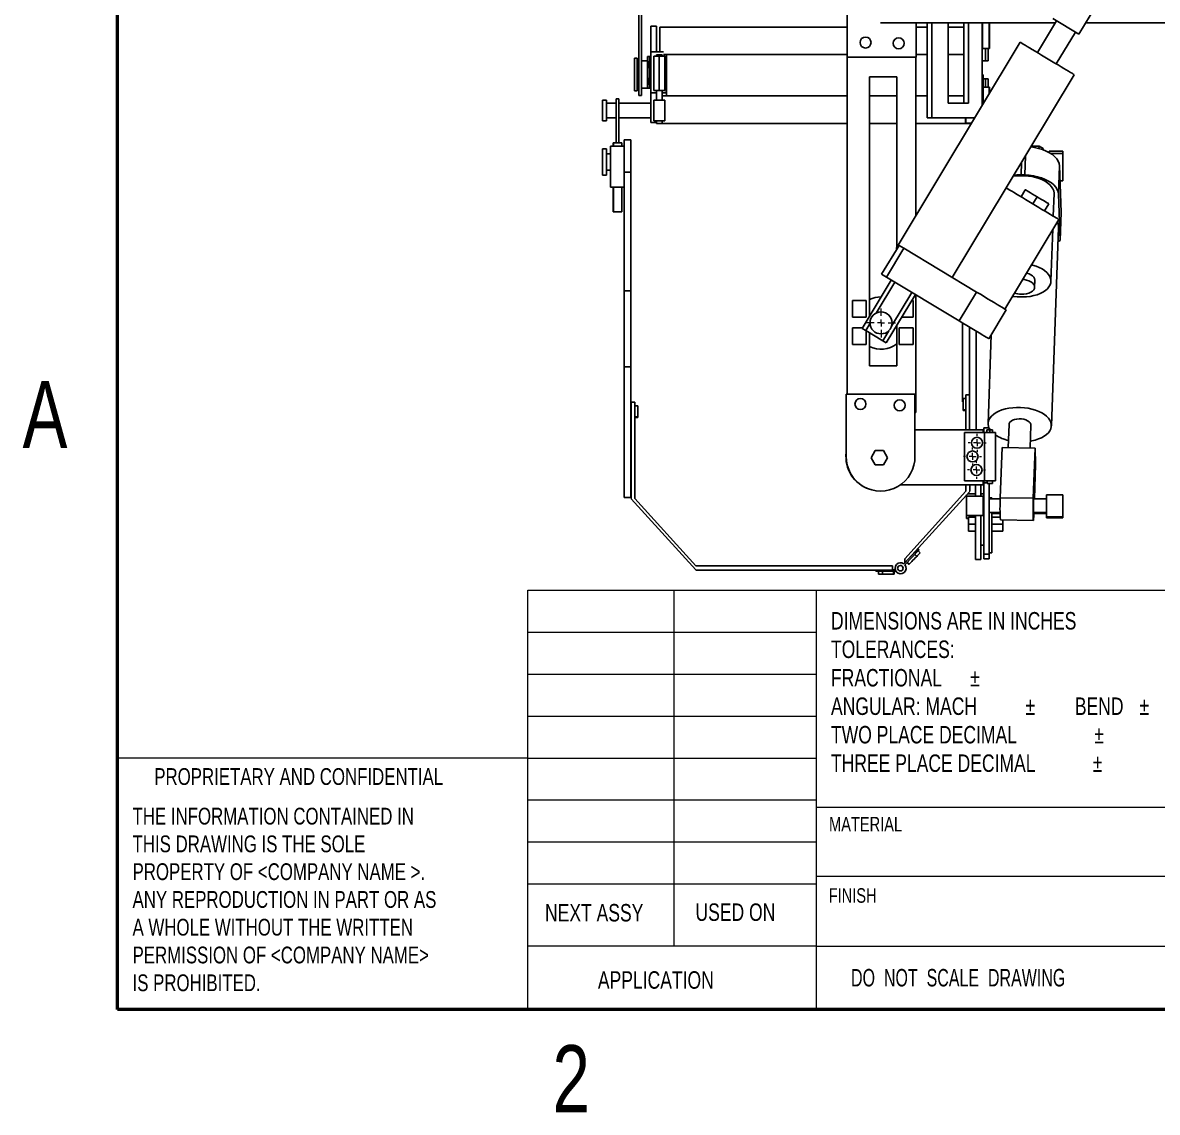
# Model space of a CAD drawing. Header units: inches. Extents: x 0.1 to 8.4, y 0.1 to 10.9.
# Drawn here: x 0.161 to 4.219, y 0.133 to 4.031 of the extents above; entities that cross this region are included whole.
import ezdxf

# ---------------------------------------------------------------- set-up
doc = ezdxf.new("R2010")
doc.units = ezdxf.units.IN
doc.header["$MEASUREMENT"] = 0
doc.styles.add('SLDTEXTSTYLE0', font='TXT', dxfattribs={"width": 0.75})
doc.styles.add('SLDTEXTSTYLE2', font='TXT', dxfattribs={"width": 0.684783})

# ---------------------------------------------------------------- blocks, each defined once
blk = doc.blocks.new('SW_NOTE_0')
at = {"color": 0, "linetype": 'Continuous', "lineweight": 0, "char_height": 0.06, "attachment_point": 1, "style": 'SLDTEXTSTYLE0'}
for s, insert in [('THE INFORMATION CONTAINED IN', (0, 0.0773)), ('THIS DRAWING IS THE SOLE', (0, -0.022)), ('PROPERTY OF <COMPANY NAME >.', (0, -0.1214)), ('ANY REPRODUCTION IN PART OR AS', (0, -0.2208)), ('A WHOLE WITHOUT THE WRITTEN', (0, -0.3201)), ('PERMISSION OF <COMPANY NAME>', (0, -0.4195)), ('IS PROHIBITED.', (0, -0.5189))]:
    blk.add_mtext(s, dxfattribs=dict(at, insert=insert))
blk = doc.blocks.new('SW_NOTE_1')
at = {"color": 0, "linetype": 'Continuous', "lineweight": 0, "char_height": 0.0625, "attachment_point": 1, "style": 'SLDTEXTSTYLE0'}
for s, insert in [('DIMENSIONS ARE IN INCHES', (0, 0.0806)), ('TOLERANCES:', (0, -0.0213)), ('FRACTIONAL', (0, -0.1232)), ('%%p', (0.4977, -0.1232)), ('ANGULAR: MACH', (0, -0.225)), ('%%p', (0.6956, -0.225)), ('BEND', (0.8723, -0.225)), ('%%p', (1.1037, -0.225)), ('TWO PLACE DECIMAL', (0, -0.3269)), ('%%p', (0.9418, -0.3269)), ('THREE PLACE DECIMAL', (0, -0.4288)), ('%%p', (0.9363, -0.4288))]:
    blk.add_mtext(s, dxfattribs=dict(at, insert=insert))
blk = doc.blocks.new('SW_CENTERMARKSYMBOL_1')
at = {"color": 0, "linetype": 'Continuous', "lineweight": 0}
for p, q in [((-0.025, 0), (-0.0322, 0)), ((0, 0), (-0.0125, 0)), ((0, 0.025), (0, 0.0322)), ((0, 0), (0, 0.0125)), ((0, 0), (0, -0.0125)), ((0, 0), (0.0125, 0)), ((0.025, 0), (0.0322, 0)), ((0, -0.025), (0, -0.0322))]:
    blk.add_line(p, q, dxfattribs=at)
blk = doc.blocks.new('SW_CENTERMARKSYMBOL_2')
at = {"color": 0, "linetype": 'Continuous', "lineweight": 0}
for p, q in [((-0.025, 0), (-0.0322, 0)), ((0, 0), (-0.0125, 0)), ((0, 0.025), (0, 0.0322)), ((0, 0), (0, 0.0125)), ((0, 0), (0, -0.0125)), ((0, 0), (0.0125, 0)), ((0.025, 0), (0.0322, 0)), ((0, -0.025), (0, -0.0322))]:
    blk.add_line(p, q, dxfattribs=at)
blk = doc.blocks.new('SW_CENTERMARKSYMBOL_3')
at = {"color": 0, "linetype": 'Continuous', "lineweight": 0}
for p, q in [((-0.025, 0), (-0.0322, 0)), ((0, 0), (-0.0125, 0)), ((0, 0.025), (0, 0.0322)), ((0, 0), (0, 0.0125)), ((0, 0), (0, -0.0125)), ((0, 0), (0.0125, 0)), ((0.025, 0), (0.0322, 0)), ((0, -0.025), (0, -0.0322))]:
    blk.add_line(p, q, dxfattribs=at)
blk = doc.blocks.new('SW_CENTERMARKSYMBOL_4')
at = {"color": 0, "linetype": 'Continuous', "lineweight": 0}
for p, q in [((0, 0.025), (0, 0.0519)), ((-0.025, 0), (-0.0519, 0)), ((0, 0), (-0.0125, 0)), ((0, 0), (0, 0.0125)), ((0, 0), (0, -0.0125)), ((0, 0), (0.0125, 0)), ((0.025, 0), (0.0519, 0)), ((0, -0.025), (0, -0.0519))]:
    blk.add_line(p, q, dxfattribs=at)

msp = doc.modelspace()

# ---------------------------------------------------------------- linework, layer by layer
at = {"color": 7, "linetype": 'Continuous', "lineweight": 50}
for p, q in [((0.5, 0.5), (0.5, 10.5)), ((8, 0.5), (0.5, 0.5))]:
    msp.add_line(p, q, dxfattribs=at)
at = {"color": 7, "linetype": 'Continuous', "lineweight": 25}
for p, q in [((2.3639, 3.77), (2.3639, 4.3359)), ((2.3738, 3.77), (2.3738, 4.3359)), ((3.9384, 3.9898), (4.0487, 4.1735)), ((3.1101, 4.1227), (3.1101, 3.9076)), ((2.4077, 4.018), (2.4077, 3.9263)), ((2.4077, 4.018), (2.4274, 4.018)), ((2.4274, 4.018), (2.4274, 3.9263)), ((3.2292, 4.0307), (3.8543, 4.0307)), ((3.3562, 3.9076), (3.3562, 4.0307)), ((3.3955, 4.0307), (3.3955, 3.6907)), ((3.4123, 4.0307), (3.4123, 3.6907)), ((3.4714, 3.7428), (3.4714, 4.0307)), ((3.5269, 4.0307), (3.5269, 3.7428)), ((3.5436, 4.0307), (3.5436, 3.7428)), ((3.5927, 3.7363), (3.5927, 4.0307)), ((3.6179, 3.9383), (3.6179, 4.0307)), ((3.6187, 3.9383), (3.6187, 4.0307)), ((3.8586, 4.0377), (3.7901, 3.9238)), ((3.9384, 3.9898), (3.8456, 4.0456)), ((3.963, 4.0307), (4.927, 4.0307)), ((2.4391, 3.9263), (2.4391, 4.0146)), ((2.4391, 4.0146), (3.1101, 4.0146)), ((3.1091, 4.0137), (3.1091, 2.7012)), ((3.1101, 4.0137), (3.1091, 4.0137)), ((3.3562, 4.0146), (3.3955, 4.0146)), ((3.4714, 4.0146), (3.5269, 4.0146)), ((3.8576, 3.8833), (3.9261, 3.9972)), ((3.7279, 3.9612), (3.2843, 3.223)), ((3.5932, 3.9383), (3.5927, 3.9383)), ((3.6179, 3.9383), (3.5932, 3.9383)), ((3.6038, 3.894), (3.6038, 3.9383)), ((3.6137, 3.894), (3.6137, 3.9383)), ((3.6187, 3.9383), (3.6179, 3.9383)), ((2.3492, 3.9039), (2.3492, 3.7871)), ((2.3492, 3.9039), (2.359, 3.9039)), ((2.359, 3.9039), (2.359, 3.7871)), ((2.3957, 3.9096), (2.3957, 3.7964)), ((2.4073, 3.9096), (2.3957, 3.9096)), ((2.4028, 3.9093), (2.4028, 3.7961)), ((2.4028, 3.9093), (2.4073, 3.9093)), ((2.4056, 3.9093), (2.4056, 3.9096)), ((2.4073, 3.7793), (2.4073, 3.9263)), ((2.4073, 3.9263), (2.4529, 3.9263)), ((2.4177, 3.9113), (2.4177, 3.7882)), ((2.4374, 3.9113), (2.4177, 3.9113)), ((2.4282, 3.9162), (2.4282, 3.9113)), ((2.438, 3.9162), (2.4282, 3.9162)), ((2.4571, 3.9113), (2.4374, 3.9113)), ((2.4374, 3.7882), (2.4374, 3.9113)), ((2.4478, 3.9162), (2.438, 3.9162)), ((2.4478, 3.9113), (2.4478, 3.9162)), ((3.1091, 3.9167), (2.4529, 3.9167)), ((2.4571, 3.7882), (2.4571, 3.9113)), ((2.4619, 3.7793), (2.4619, 3.9167)), ((2.4638, 3.9167), (2.4638, 3.7691)), ((3.1101, 3.9076), (3.3562, 3.9076)), ((3.3552, 3.341), (3.3552, 3.9076)), ((3.3955, 3.9167), (3.3562, 3.9167)), ((3.5269, 3.9167), (3.4714, 3.9167)), ((2.359, 3.8948), (2.3639, 3.8948)), ((2.3738, 3.8948), (2.3957, 3.8948)), ((2.4028, 3.8902), (2.3979, 3.8902)), ((2.3979, 3.8902), (2.3979, 3.8804)), ((2.3979, 3.8804), (2.3979, 3.8706)), ((2.3979, 3.8706), (2.4028, 3.8706)), ((3.6038, 3.894), (3.5927, 3.894)), ((3.6137, 3.894), (3.6038, 3.894)), ((2.4028, 3.8306), (2.3979, 3.8306)), ((2.3979, 3.8306), (2.3979, 3.8208)), ((2.3979, 3.8208), (2.3979, 3.8109)), ((3.1891, 3.8371), (3.1891, 2.9801)), ((3.2875, 3.8371), (3.1891, 3.8371)), ((3.2875, 3.2283), (3.2875, 3.8371)), ((3.5927, 3.8437), (3.5958, 3.8437)), ((3.5958, 3.7415), (3.5958, 3.8437)), ((3.6038, 3.8301), (3.5958, 3.8301)), ((3.6038, 3.8301), (3.6038, 3.8005)), ((3.6137, 3.8301), (3.6038, 3.8301)), ((3.6137, 3.8301), (3.6137, 3.8005)), ((3.6786, 3.4397), (3.9219, 3.8446)), ((2.3492, 3.7871), (2.359, 3.7871)), ((2.359, 3.7964), (2.3639, 3.7964)), ((2.3738, 3.7964), (2.3957, 3.7964)), ((2.4028, 3.7964), (2.3957, 3.7964)), ((2.3979, 3.8109), (2.4028, 3.8109)), ((2.4028, 3.7961), (2.4073, 3.7961)), ((2.4073, 3.7793), (2.4282, 3.7793)), ((2.4077, 3.7793), (2.4077, 3.6735)), ((2.4374, 3.7882), (2.4177, 3.7882)), ((2.4274, 3.7793), (2.4274, 3.7538)), ((2.4282, 3.7882), (2.4282, 3.7538)), ((2.4571, 3.7882), (2.4374, 3.7882)), ((2.4478, 3.7538), (2.4478, 3.7882)), ((2.4478, 3.7793), (2.4619, 3.7793)), ((3.6179, 3.8005), (3.5958, 3.8005)), ((3.6179, 3.7781), (3.6179, 3.8005)), ((3.6187, 3.8005), (3.6179, 3.8005)), ((3.6187, 3.7796), (3.6187, 3.8005)), ((2.2339, 3.7533), (2.2339, 3.6795)), ((2.2339, 3.7533), (2.2487, 3.7533)), ((2.2487, 3.7533), (2.2487, 3.6795)), ((2.2487, 3.7423), (2.2831, 3.7423)), ((2.2831, 3.7581), (2.2831, 3.6005)), ((2.2831, 3.7581), (2.2929, 3.7581)), ((2.2929, 3.7581), (2.2929, 3.6005)), ((2.2929, 3.7423), (2.4077, 3.7423)), ((2.3639, 3.77), (2.3738, 3.77)), ((2.4178, 3.7538), (2.4178, 3.68)), ((2.4571, 3.7538), (2.4178, 3.7538)), ((2.4478, 3.7691), (3.1091, 3.7691)), ((2.4571, 3.68), (2.4571, 3.7538)), ((3.1891, 3.7691), (3.2875, 3.7691)), ((3.3552, 3.7691), (3.3955, 3.7691)), ((3.4714, 3.7691), (3.5269, 3.7691)), ((3.5436, 3.7428), (3.4714, 3.7428)), ((2.2339, 3.6795), (2.2487, 3.6795)), ((2.2487, 3.6903), (2.2831, 3.6903)), ((2.2929, 3.6903), (2.4077, 3.6903)), ((2.4077, 3.6735), (2.4274, 3.6735)), ((2.4571, 3.68), (2.4178, 3.68)), ((2.4274, 3.68), (2.4274, 3.6735)), ((2.4282, 3.68), (2.4282, 3.6701)), ((2.438, 3.6701), (2.4282, 3.6701)), ((2.4478, 3.6701), (2.438, 3.6701)), ((2.4478, 3.6701), (2.4478, 3.68)), ((2.4478, 3.6701), (3.1091, 3.6701)), ((3.1891, 3.6701), (3.2875, 3.6701)), ((3.3552, 3.6701), (3.5341, 3.6701)), ((3.4123, 3.6907), (3.3955, 3.6907)), ((3.4123, 3.6907), (3.5653, 3.6907)), ((3.5326, 3.6907), (3.5326, 3.6716)), ((3.5326, 3.6716), (3.5343, 3.6716)), ((3.5341, 3.6701), (3.5341, 3.6716)), ((3.553, 3.6701), (3.5341, 3.6701)), ((3.5343, 3.6907), (3.5343, 3.6716)), ((3.5343, 3.6716), (3.5539, 3.6716)), ((3.5547, 3.6907), (3.5558, 3.6906)), ((3.5558, 3.6906), (3.5644, 3.6906)), ((2.3114, 3.6121), (2.336, 3.6121)), ((2.3114, 3.4963), (2.3114, 3.6121)), ((2.336, 3.6121), (2.336, 3.4963)), ((2.2339, 3.5789), (2.2339, 3.4854)), ((2.2339, 3.5789), (2.2487, 3.5789)), ((2.2487, 3.5789), (2.2487, 3.4854)), ((2.2632, 3.5895), (2.2632, 3.562)), ((2.2636, 3.5895), (2.2632, 3.5895)), ((2.3114, 3.5895), (2.2636, 3.5895)), ((2.2636, 3.5895), (2.2636, 3.4418)), ((2.2738, 3.6005), (2.2727, 3.6005)), ((2.2727, 3.6005), (2.2727, 3.5895)), ((2.3033, 3.6005), (2.2738, 3.6005)), ((2.2738, 3.6005), (2.2738, 3.5895)), ((2.3033, 3.5895), (2.3033, 3.6005)), ((3.7686, 3.5895), (3.796, 3.589)), ((3.7957, 3.5805), (3.796, 3.589)), ((3.796, 3.589), (3.811, 3.5808)), ((3.811, 3.5808), (3.8108, 3.5757)), ((3.811, 3.5808), (3.8112, 3.5756)), ((3.8321, 3.566), (3.8321, 3.5716)), ((3.8813, 3.5716), (3.8321, 3.5716)), ((3.8813, 3.563), (3.8813, 3.5716)), ((2.2487, 3.562), (2.2636, 3.562)), ((3.7451, 3.4866), (3.7475, 3.5544)), ((3.8813, 3.563), (3.8372, 3.563)), ((3.8813, 3.4646), (3.8813, 3.563)), ((2.2487, 3.503), (2.2636, 3.503)), ((2.2632, 3.503), (2.2632, 3.4418)), ((2.336, 3.4963), (2.3114, 3.4963)), ((2.3114, 3.0709), (2.3114, 3.4963)), ((2.336, 3.0709), (2.336, 3.4963)), ((3.7315, 3.4868), (3.7331, 3.5304)), ((3.8659, 3.4171), (3.8695, 3.5182)), ((3.8748, 3.3526), (3.8695, 3.5182)), ((2.2339, 3.4854), (2.2487, 3.4854)), ((3.7451, 3.4866), (3.7315, 3.4868)), ((3.8712, 3.4646), (3.8813, 3.4646)), ((2.2636, 3.4418), (2.2632, 3.4418)), ((2.3114, 3.4418), (2.2636, 3.4418)), ((2.2727, 3.4418), (2.2727, 3.3544)), ((2.2738, 3.4418), (2.2738, 3.3544)), ((2.3033, 3.3544), (2.3033, 3.4418)), ((3.6781, 3.44), (3.4855, 3.1194)), ((3.7466, 3.4333), (3.7314, 3.408)), ((3.8466, 3.3387), (3.8495, 3.4191)), ((3.8712, 3.2515), (3.8659, 3.4171)), ((3.7736, 3.3826), (3.7888, 3.4079)), ((3.8157, 3.3573), (3.831, 3.3826)), ((2.2738, 3.3544), (2.2727, 3.3544)), ((2.3033, 3.3544), (2.2738, 3.3544)), ((3.8712, 3.2515), (3.8748, 3.3526)), ((3.6736, 3.0064), (3.8662, 3.327)), ((3.8382, 3.1055), (3.8449, 3.2916)), ((3.8399, 2.5886), (3.8655, 3.2983)), ((3.8637, 3.2475), (3.8712, 3.2515)), ((3.2329, 3.1305), (3.295, 3.2339)), ((3.3118, 3.2237), (3.2497, 3.1204)), ((3.295, 3.2339), (3.3118, 3.2237)), ((3.3118, 3.2237), (3.5725, 3.0671)), ((3.2497, 3.1204), (3.2329, 3.1305)), ((3.1631, 2.937), (3.2671, 3.11)), ((3.2797, 3.1024), (3.2134, 2.992)), ((3.2497, 3.1204), (3.5104, 2.9638)), ((3.7811, 3.1101), (3.7802, 3.0853)), ((3.7802, 3.0843), (3.7811, 3.1091)), ((3.7811, 3.1091), (3.7811, 3.1101)), ((2.336, 3.0709), (2.3114, 3.0709)), ((2.3114, 2.8001), (2.3114, 3.0709)), ((2.336, 2.8001), (2.336, 3.0709)), ((3.3535, 3.058), (3.2496, 2.8851)), ((3.2687, 2.9455), (3.3409, 3.0656)), ((3.3552, 2.6357), (3.3552, 3.057)), ((3.5725, 3.0671), (3.5104, 2.9638)), ((3.1288, 3.0363), (3.178, 3.0363)), ((3.1288, 3.0363), (3.1288, 2.9773)), ((3.178, 3.0363), (3.178, 2.9773)), ((3.3454, 3.0363), (3.3405, 3.0363)), ((3.3454, 3.0363), (3.3454, 2.9773)), ((3.6788, 3.0032), (3.6167, 2.8999)), ((3.1288, 2.9773), (3.178, 2.9773)), ((3.305, 2.9773), (3.3454, 2.9773)), ((3.1288, 2.939), (3.1643, 2.939)), ((3.1288, 2.939), (3.1288, 2.8799)), ((3.1758, 2.9294), (3.1631, 2.937)), ((3.1916, 2.9558), (3.1758, 2.9294)), ((3.237, 2.8927), (3.1758, 2.9294)), ((3.178, 2.9281), (3.178, 2.8799)), ((3.237, 2.8927), (3.2586, 2.9287)), ((3.2875, 2.8037), (3.2875, 2.9481)), ((3.2961, 2.939), (3.2961, 2.8799)), ((3.3454, 2.939), (3.2961, 2.939)), ((3.3454, 2.939), (3.3454, 2.8799)), ((3.522, 2.6742), (3.522, 2.9568)), ((3.5466, 2.5747), (3.5466, 2.942)), ((3.5712, 2.5747), (3.5712, 2.9272)), ((3.1891, 2.9214), (3.1891, 2.8037)), ((3.2496, 2.8851), (3.237, 2.8927)), ((3.6251, 2.9138), (3.6137, 2.5967)), ((3.1288, 2.8799), (3.178, 2.8799)), ((3.2961, 2.8799), (3.3454, 2.8799)), ((3.1891, 2.8037), (3.2875, 2.8037)), ((2.336, 2.8001), (2.3114, 2.8001)), ((2.3114, 2.8001), (2.3114, 2.3326)), ((2.336, 2.8001), (2.336, 2.3326)), ((3.1062, 2.7012), (3.1062, 2.4797)), ((3.3522, 2.7012), (3.1062, 2.7012)), ((3.3522, 2.4797), (3.3522, 2.7012)), ((3.524, 2.6463), (3.524, 2.6857)), ((3.5338, 2.6857), (3.524, 2.6857)), ((3.5338, 2.6992), (3.5466, 2.6992)), ((3.5338, 2.5747), (3.5338, 2.6992)), ((2.3367, 2.6736), (2.3367, 2.3291)), ((2.3507, 2.6736), (2.3367, 2.6736)), ((2.3507, 2.3291), (2.3507, 2.6736)), ((2.3507, 2.6601), (2.3605, 2.6601)), ((2.3605, 2.6207), (2.3605, 2.6601)), ((3.522, 2.6742), (3.524, 2.6742)), ((3.524, 2.6463), (3.5338, 2.6463)), ((3.524, 2.6434), (3.524, 2.6463)), ((3.524, 2.6434), (3.5338, 2.6434)), ((2.3507, 2.6207), (2.3605, 2.6207)), ((2.3507, 2.6178), (2.3605, 2.6178)), ((2.3605, 2.6178), (2.3605, 2.6207)), ((3.3522, 2.6357), (3.3552, 2.6357)), ((3.3522, 2.5747), (3.5961, 2.5747)), ((3.5291, 2.5644), (3.5291, 2.3921)), ((3.6029, 2.5644), (3.5291, 2.5644)), ((3.5961, 2.5747), (3.5961, 2.5644)), ((3.5979, 2.5813), (3.6176, 2.5813)), ((3.5979, 2.5644), (3.5979, 2.5813)), ((3.601, 2.3921), (3.601, 2.5642)), ((3.601, 2.5642), (3.6398, 2.5642)), ((3.6029, 2.5642), (3.6029, 2.5644)), ((3.6096, 2.574), (3.6096, 2.5642)), ((3.6096, 2.574), (3.6195, 2.574)), ((3.6176, 2.574), (3.6176, 2.5813)), ((3.6195, 2.574), (3.6293, 2.574)), ((3.6195, 2.5642), (3.6195, 2.574)), ((3.6293, 2.5642), (3.6293, 2.574)), ((3.6398, 2.392), (3.6398, 2.5642)), ((3.6885, 2.5934), (3.6855, 2.5104)), ((3.7642, 2.5092), (3.7671, 2.5906)), ((3.1951, 2.4741), (3.2099, 2.4997)), ((3.2099, 2.4997), (3.2394, 2.4997)), ((3.2394, 2.4997), (3.2542, 2.4741)), ((3.3522, 2.4797), (3.3522, 2.4797)), ((3.6573, 2.3311), (3.6638, 2.5108)), ((3.6638, 2.5108), (3.7818, 2.5089)), ((3.7818, 2.5089), (3.7754, 2.3292)), ((3.7818, 2.5089), (3.7837, 2.4499)), ((3.2099, 2.4485), (3.1951, 2.4741)), ((3.2394, 2.4485), (3.2099, 2.4485)), ((3.2542, 2.4741), (3.2394, 2.4485)), ((3.7837, 2.4499), (3.7793, 2.3271)), ((3.5961, 2.3779), (3.301, 2.3779)), ((3.5338, 2.3547), (3.316, 2.1132)), ((3.5291, 2.3921), (3.601, 2.3921)), ((3.5338, 2.3547), (3.5338, 2.3779)), ((3.5478, 2.3532), (3.5462, 2.3547)), ((3.5478, 2.3547), (3.5462, 2.3547)), ((3.5478, 2.3779), (3.5478, 2.3547)), ((3.5684, 2.3779), (3.5684, 2.3369)), ((3.5881, 2.3779), (3.5881, 2.3369)), ((3.5961, 2.3921), (3.5961, 2.3779)), ((3.5979, 2.3845), (3.5979, 2.3921)), ((3.5979, 2.1296), (3.5979, 2.3845)), ((3.5979, 2.3845), (3.6099, 2.3845)), ((3.6004, 2.3921), (3.6004, 2.392)), ((3.6004, 2.392), (3.6398, 2.392)), ((3.6099, 2.392), (3.6099, 2.3821)), ((3.6099, 2.3821), (3.6197, 2.3821)), ((3.6176, 2.1296), (3.6176, 2.3821)), ((3.6197, 2.3821), (3.6296, 2.3821)), ((3.6296, 2.3821), (3.6296, 2.392)), ((2.3114, 2.3326), (2.336, 2.3326)), ((2.3367, 2.3276), (2.3383, 2.3291)), ((2.3367, 2.3291), (2.3383, 2.3291)), ((2.3367, 2.3276), (2.5685, 2.0728)), ((2.3507, 2.3291), (2.5685, 2.0875)), ((3.5478, 2.3532), (3.316, 2.0984)), ((3.5368, 2.3369), (3.5368, 2.3411)), ((3.5958, 2.3369), (3.5368, 2.3369)), ((3.5368, 2.268), (3.5368, 2.3369)), ((3.5684, 2.345), (3.5403, 2.345)), ((3.5979, 2.345), (3.5881, 2.345)), ((3.5958, 2.268), (3.5958, 2.3369)), ((3.5979, 2.3271), (3.5958, 2.3271)), ((3.6275, 2.3312), (3.6176, 2.3312)), ((3.6572, 2.3271), (3.6176, 2.3271)), ((3.6275, 2.3312), (3.6275, 2.3271)), ((3.6573, 2.3311), (3.7754, 2.3292)), ((3.8222, 2.3271), (3.7768, 2.3271)), ((3.8813, 2.3418), (3.8222, 2.3418)), ((3.8222, 2.2631), (3.8222, 2.3418)), ((3.8813, 2.2631), (3.8813, 2.3418)), ((3.5958, 2.2779), (3.5979, 2.2779)), ((3.6176, 2.2779), (3.6565, 2.2779)), ((3.6275, 2.2779), (3.6275, 2.2328)), ((3.6275, 2.2749), (3.6566, 2.2749)), ((3.776, 2.2779), (3.8222, 2.2779)), ((3.7775, 2.2779), (3.7772, 2.2703)), ((3.7774, 2.2749), (3.8222, 2.2749)), ((3.5368, 2.268), (3.5958, 2.268)), ((3.5368, 2.2564), (3.5368, 2.268)), ((3.5368, 2.2564), (3.5438, 2.2564)), ((3.5438, 2.2623), (3.5438, 2.2367)), ((3.5684, 2.2623), (3.5438, 2.2623)), ((3.5438, 2.2367), (3.5438, 2.2111)), ((3.5684, 2.2367), (3.5438, 2.2367)), ((3.5684, 2.268), (3.5684, 2.1099)), ((3.5881, 2.268), (3.5881, 2.1099)), ((3.6567, 2.2623), (3.6275, 2.2623)), ((3.6668, 2.2367), (3.6275, 2.2367)), ((3.6275, 2.2328), (3.6275, 2.1343)), ((3.6576, 2.252), (3.7756, 2.2502)), ((3.6668, 2.2519), (3.6668, 2.2367)), ((3.6668, 2.2367), (3.6668, 2.2111)), ((3.8222, 2.2631), (3.8813, 2.2631)), ((3.8222, 2.259), (3.8222, 2.2631)), ((3.8222, 2.259), (3.8813, 2.259)), ((3.8813, 2.259), (3.8813, 2.2631)), ((3.5684, 2.2111), (3.5438, 2.2111)), ((3.6668, 2.2111), (3.6275, 2.2111)), ((3.5881, 2.1618), (3.5979, 2.1618)), ((3.3668, 2.1444), (3.3156, 2.0914)), ((3.316, 2.0984), (3.316, 2.1132)), ((3.3633, 2.1478), (3.3232, 2.1063)), ((3.3585, 2.1216), (3.3514, 2.1284)), ((3.3703, 2.1338), (3.3632, 2.1407)), ((3.3668, 2.1444), (3.3633, 2.1478)), ((3.5979, 2.1296), (3.6176, 2.1296)), ((3.5979, 2.1123), (3.5979, 2.1296)), ((3.5979, 2.1123), (3.6176, 2.1123)), ((3.6176, 2.1343), (3.6275, 2.1343)), ((3.6176, 2.1123), (3.6176, 2.1296)), ((3.2722, 2.0875), (2.5685, 2.0875)), ((2.5685, 2.0727), (3.2722, 2.0727)), ((3.2127, 2.0727), (3.2127, 2.068)), ((3.2722, 2.0727), (3.2722, 2.0875)), ((3.2722, 2.0729), (3.2816, 2.0729)), ((3.316, 2.0989), (3.3121, 2.0948)), ((3.3234, 2.0994), (3.3305, 2.0926)), ((3.3241, 2.1001), (3.3311, 2.0933)), ((3.3311, 2.0933), (3.3305, 2.0926)), ((3.5684, 2.1099), (3.5881, 2.1099)), ((3.2127, 2.068), (3.284, 2.068)), ((3.2218, 2.068), (3.2218, 2.0582)), ((3.2362, 2.0582), (3.2218, 2.0582)), ((3.2362, 2.068), (3.2362, 2.0582)), ((3.2755, 2.0582), (3.2362, 2.0582)), ((3.2755, 2.068), (3.2755, 2.0582)), ((3.2773, 2.0582), (3.2755, 2.0582)), ((3.2773, 2.068), (3.2773, 2.0582))]:
    msp.add_line(p, q, dxfattribs=at)
at = {"color": 8, "linetype": 'Continuous', "lineweight": 25}
msp.add_line((3.5932, 3.9383), (3.5932, 4.0307), dxfattribs=at)
at = {"color": 7, "linetype": 'Continuous', "lineweight": 18}
for p, q in [((1.9675, 0.5), (1.9675, 2)), ((1.9675, 2), (3, 2)), ((2.4892, 2), (2.4892, 0.7274)), ((3, 0.5), (3, 2)), ((3, 2), (8, 2)), ((1.9675, 1.85), (3, 1.85)), ((1.9675, 1.7), (3, 1.7)), ((1.9675, 1.55), (3, 1.55)), ((1.9675, 1.4), (0.5, 1.4)), ((1.9675, 1.4), (3, 1.4)), ((1.9675, 1.25), (3, 1.25)), ((4.317, 1.2226), (3, 1.2226)), ((1.9675, 1.1), (3, 1.1)), ((3, 0.9774), (4.317, 0.9774)), ((1.9675, 0.95), (3, 0.95)), ((3, 0.7274), (1.9675, 0.7274)), ((3, 0.7274), (4.317, 0.7274))]:
    msp.add_line(p, q, dxfattribs=at)
at = {"color": 7, "linetype": 'Continuous', "lineweight": 25, "flags": 128}
for points in [[(3.7279, 3.9612), (3.7286, 3.9608), (3.7309, 3.9595), (3.7345, 3.9573), (3.7396, 3.9542), (3.7459, 3.9504), (3.7535, 3.9458), (3.7622, 3.9406), (3.7718, 3.9348), (3.7823, 3.9285), (3.7934, 3.9219), (3.805, 3.9149), (3.8169, 3.9078), (3.8289, 3.9005), (3.8409, 3.8933), (3.8526, 3.8863), (3.8639, 3.8795), (3.8746, 3.8731), (3.8845, 3.8671), (3.8935, 3.8617), (3.9015, 3.8569), (3.9083, 3.8529), (3.9138, 3.8496), (3.9179, 3.8471), (3.9206, 3.8454), (3.9218, 3.8447), (3.9219, 3.8446)], [(3.5655, 3.6907), (3.5651, 3.6906), (3.5633, 3.6907)], [(3.8695, 3.5182), (3.8681, 3.5268), (3.8647, 3.5353), (3.8595, 3.5435), (3.8524, 3.5513), (3.8436, 3.5587), (3.8332, 3.5654), (3.8215, 3.5714), (3.8085, 3.5766), (3.7945, 3.5808), (3.7797, 3.5842), (3.7666, 3.5862)], [(3.8495, 3.4191), (3.8495, 3.4214), (3.8484, 3.429), (3.8455, 3.4365), (3.841, 3.4438), (3.8348, 3.4507), (3.8272, 3.4572), (3.8181, 3.4632), (3.8078, 3.4685), (3.7964, 3.4731), (3.7841, 3.477), (3.7711, 3.4799), (3.7576, 3.482), (3.7438, 3.4832), (3.7299, 3.4834), (3.7162, 3.4827), (3.7035, 3.4811)], [(3.7058, 3.485), (3.7159, 3.4861), (3.7315, 3.4868)], [(3.7451, 3.4866), (3.7607, 3.4854), (3.7761, 3.4831), (3.7909, 3.4798), (3.8049, 3.4755), (3.8178, 3.4703), (3.8296, 3.4643), (3.8399, 3.4576), (3.8487, 3.4502), (3.8558, 3.4424), (3.8611, 3.4342), (3.8645, 3.4257), (3.8659, 3.4171)], [(3.6781, 3.44), (3.6811, 3.4382), (3.6855, 3.4355), (3.6913, 3.4321), (3.6983, 3.4278), (3.7065, 3.4229), (3.7157, 3.4174), (3.7258, 3.4114), (3.7365, 3.4049), (3.7479, 3.3981), (3.7596, 3.391), (3.7715, 3.3839), (3.7834, 3.3767), (3.7951, 3.3697), (3.8064, 3.3629), (3.8172, 3.3564), (3.8272, 3.3504), (3.8364, 3.3449), (3.8445, 3.34), (3.8515, 3.3358), (3.8572, 3.3324), (3.8616, 3.3297), (3.8645, 3.328), (3.866, 3.3271), (3.8662, 3.327)], [(3.7466, 3.4333), (3.7474, 3.4328), (3.7498, 3.4314), (3.7537, 3.429), (3.7589, 3.4259), (3.7653, 3.422), (3.7726, 3.4176), (3.7805, 3.4129), (3.7888, 3.4079)], [(3.7888, 3.4079), (3.7967, 3.4032), (3.8043, 3.3986), (3.8114, 3.3944), (3.8176, 3.3906), (3.8229, 3.3874), (3.8269, 3.385), (3.8296, 3.3834), (3.8309, 3.3826), (3.831, 3.3826)], [(3.2843, 3.223), (3.2845, 3.2229), (3.2851, 3.2226), (3.286, 3.222), (3.2874, 3.2212)], [(3.7505, 3.0499), (3.7639, 3.0516), (3.7767, 3.0542), (3.7887, 3.0577), (3.7998, 3.062), (3.8098, 3.067), (3.8184, 3.0727), (3.8256, 3.079), (3.8313, 3.0858), (3.8353, 3.0929), (3.8376, 3.1003), (3.8382, 3.1079), (3.8371, 3.1154), (3.8342, 3.1229), (3.8297, 3.1302), (3.8235, 3.1371), (3.8159, 3.1436), (3.8068, 3.1496), (3.7965, 3.1549), (3.7851, 3.1595), (3.7728, 3.1634), (3.7686, 3.1645)], [(3.7811, 3.1101), (3.78, 3.1151), (3.7773, 3.12), (3.7729, 3.1246), (3.7671, 3.1287), (3.7601, 3.1321), (3.752, 3.1348), (3.7509, 3.1351)], [(3.7318, 3.0593), (3.7414, 3.0597), (3.7506, 3.061), (3.759, 3.0634), (3.7664, 3.0666), (3.7724, 3.0706), (3.7767, 3.0751), (3.7794, 3.0801), (3.7802, 3.0853)], [(3.7802, 3.0853), (3.7791, 3.0904), (3.7764, 3.0953), (3.772, 3.0998), (3.7662, 3.1039), (3.7592, 3.1073), (3.7511, 3.11), (3.7424, 3.1119), (3.7374, 3.1125)], [(3.6788, 3.0032), (3.6773, 3.0042), (3.674, 3.0061), (3.6692, 3.009), (3.6628, 3.0129), (3.6549, 3.0176), (3.6458, 3.0231), (3.6355, 3.0293), (3.6241, 3.0361), (3.612, 3.0434), (3.5992, 3.0511), (3.5859, 3.059), (3.5725, 3.0671)], [(3.7008, 3.0517), (3.7034, 3.0513), (3.718, 3.0497)], [(3.5104, 2.9638), (3.5238, 2.9557), (3.5371, 2.9477), (3.5499, 2.94), (3.562, 2.9327), (3.5734, 2.9259), (3.5837, 2.9197), (3.5928, 2.9142), (3.6007, 2.9095), (3.6071, 2.9057), (3.6119, 2.9027), (3.6152, 2.9008), (3.6167, 2.8999)], [(3.7651, 2.5337), (3.7698, 2.5346), (3.7824, 2.5376), (3.7942, 2.5414), (3.8049, 2.5461), (3.8144, 2.5514), (3.8226, 2.5574), (3.8293, 2.564), (3.8344, 2.5709), (3.8379, 2.5783), (3.8397, 2.5858), (3.8398, 2.5934), (3.8381, 2.601), (3.8347, 2.6085), (3.8296, 2.6158), (3.823, 2.6227), (3.8149, 2.6291), (3.8054, 2.635), (3.7947, 2.6402), (3.783, 2.6447), (3.7704, 2.6484), (3.7572, 2.6513), (3.7435, 2.6532), (3.7295, 2.6542), (3.7155, 2.6543), (3.7017, 2.6534), (3.6882, 2.6516), (3.6754, 2.6489), (3.6633, 2.6453), (3.6522, 2.6409), (3.6423, 2.6357), (3.6336, 2.63), (3.6264, 2.6236), (3.6207, 2.6168), (3.6167, 2.6095), (3.6143, 2.6021), (3.6137, 2.5945), (3.6137, 2.5945)], [(3.7671, 2.5906), (3.7666, 2.5944), (3.7644, 2.5989), (3.7605, 2.6031), (3.7551, 2.6067), (3.7485, 2.6097), (3.7409, 2.6119), (3.7327, 2.6131), (3.7243, 2.6134), (3.7161, 2.6127), (3.7083, 2.6111), (3.7015, 2.6086), (3.6959, 2.6053), (3.6917, 2.6015), (3.6892, 2.5972), (3.6885, 2.5934)], [(3.6137, 2.5945), (3.6149, 2.5864), (3.6167, 2.5813)], [(3.6176, 2.5793), (3.6181, 2.5784), (3.6207, 2.574)], [(3.7754, 2.3292), (3.7751, 2.32), (3.7749, 2.3102), (3.7747, 2.3003), (3.7746, 2.2905), (3.7746, 2.2811), (3.7746, 2.2726), (3.7747, 2.2651), (3.7748, 2.259), (3.775, 2.2543), (3.7753, 2.2514), (3.7756, 2.2502), (3.7759, 2.2508), (3.7762, 2.2533), (3.7766, 2.2574), (3.7769, 2.2631), (3.7772, 2.2703)], [(3.3585, 2.1216), (3.3578, 2.1209), (3.3559, 2.1189), (3.3528, 2.1157), (3.349, 2.1118), (3.3448, 2.1074)], [(3.3703, 2.1338), (3.3696, 2.1331), (3.3677, 2.1311), (3.3647, 2.128), (3.3608, 2.124), (3.3585, 2.1216)], [(3.3448, 2.1074), (3.3406, 2.103), (3.3368, 2.0991), (3.3337, 2.096), (3.3318, 2.094), (3.3311, 2.0933)]]:
    msp.add_lwpolyline(points, dxfattribs=at)
at = {"color": 7, "linetype": 'Continuous', "lineweight": 25}
for centre, radius in [((3.231, 2.9568), 0.0394), ((3.574, 2.5277), 0.0197), ((3.5579, 2.4788), 0.0197), ((3.5722, 2.4307), 0.0197)]:
    msp.add_circle(centre, radius, dxfattribs=at)
for centre, radius, start, end in [((3.1753, 3.9598), 0.0197, 90, 270), ((3.1753, 3.9598), 0.0197, 270, 90), ((3.2936, 3.9571), 0.0197, 90, 270), ((3.2936, 3.9571), 0.0197, 270, 90), ((3.8283, 3.2991), 0.0373, 358.7263, 29.8071), ((3.2307, 2.9562), 0.0935, 90, 116.4315), ((3.7328, 3.1438), 0.0845, 252.7208, 269.3691), ((3.7359, 2.8448), 0.2057, 85.9207, 94.9891), ((3.2307, 2.9562), 0.0935, 243.5685, 307.4093), ((3.1571, 2.6665), 0.0197, 90, 270), ((3.1571, 2.6665), 0.0197, 270, 90), ((3.2972, 2.6619), 0.0197, 90, 270), ((3.2972, 2.6619), 0.0197, 270, 90), ((3.7175, 2.6767), 0.144, 237.3438, 257.5298), ((3.2283, 2.4781), 0.123, 173.1868, 251.5342), ((3.2292, 2.4778), 0.123, 179.1022, 0.8978), ((4.3045, 2.2937), 0.6483, 176.689, 183.6822), ((3.3004, 2.0789), 0.0197, 136, 39.2605), ((3.3004, 2.0789), 0.0197, 53.6224, 136), ((3.3, 2.0791), 0.00984, 46, 226), ((3.3, 2.0791), 0.00984, 226, 46)]:
    msp.add_arc(centre, radius, start, end, dxfattribs=at)
msp.add_ellipse((3.7764, 2.3025), major_axis=(0.0004, 0.0246), ratio=0.031107, start_param=0.000494, end_param=3.142086, dxfattribs=at)

# ---------------------------------------------------------------- block references
at = {"color": 7, "linetype": 'Continuous', "lineweight": 0}
for name, p in [('SW_CENTERMARKSYMBOL_4', (3.231, 2.9568)), ('SW_CENTERMARKSYMBOL_3', (3.574, 2.5277)), ('SW_CENTERMARKSYMBOL_2', (3.5579, 2.4788)), ('SW_CENTERMARKSYMBOL_1', (3.5722, 2.4307)), ('SW_NOTE_1', (3.0517, 1.8417)), ('SW_NOTE_0', (0.5536, 1.1449))]:
    msp.add_blockref(name, p, dxfattribs=at)

# ---------------------------------------------------------------- texts
for s, insert, char_height, attachment_point, style in [('A', (0.2404, 2.749), 0.24, 2, 'SLDTEXTSTYLE0'), ('PROPRIETARY AND CONFIDENTIAL', (0.6313, 1.3638), 0.06, 1, 'SLDTEXTSTYLE0'), ('MATERIAL', (3.0448, 1.1894), 0.05208, 1, 'SLDTEXTSTYLE0'), ('FINISH', (3.0436, 0.9343), 0.05208, 1, 'SLDTEXTSTYLE0'), ('NEXT ASSY', (2.0288, 0.8778), 0.0625, 1, 'SLDTEXTSTYLE0'), ('USED ON', (2.567, 0.8799), 0.0625, 1, 'SLDTEXTSTYLE0'), ('APPLICATION', (2.218, 0.6372), 0.0625, 1, 'SLDTEXTSTYLE0'), ('DO  NOT  SCALE  DRAWING', (3.1234, 0.6454), 0.0625, 1, 'SLDTEXTSTYLE2'), ('2', (2.1226, 0.3726), 0.24, 2, 'SLDTEXTSTYLE0')]:
    msp.add_mtext(s, dxfattribs=dict(at, insert=insert, char_height=char_height, attachment_point=attachment_point, style=style))

doc.saveas('drawing.dxf')
